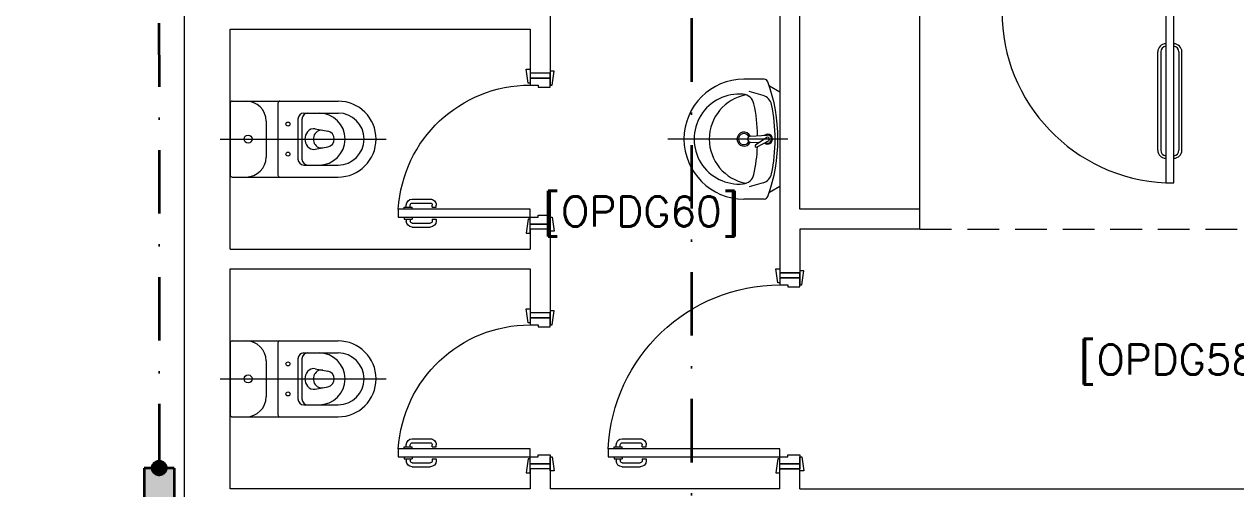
# Model space of a CAD drawing. Header units: inches. Extents: x -12418 to 242017, y -29325 to 19878.
# Drawn here: x 4428 to 10488, y 3883 to 6208 of the extents above; entities that cross this region are included whole.
import ezdxf

# ---------------------------------------------------------------- set-up
doc = ezdxf.new("R2010")
doc.units = ezdxf.units.IN
doc.header["$LTSCALE"] = 25
doc.header["$MEASUREMENT"] = 0
for name, pattern in [('00-Ground Floor$0$HIDDEN', [9.525, 6.35, -3.175]), ('DASHDOT', [25.4, 12.7, -6.35, 0, -6.35]), ('HIDDEN', [9.525, 6.35, -3.175])]:
    doc.linetypes.add(name, pattern=pattern)
doc.layers.get('0').update_dxf_attribs({"color": 8})
for name, color, linetype, lineweight in [('00-Ground Floor$0$72_EGR_BASE_TEXT', 252, 'Continuous', 5), ('00-Ground Floor$0$Proj', 251, 'Continuous', 5), ('00-Ground Floor$0$SANIT', 250, 'Continuous', 5), ('00-Ground Floor$0$Walls', 251, 'Continuous', 5), ('00-Ground Floor$0$Wooden Joinery', 251, 'Continuous', 5), ('E-LITE-CLNG-CNDT', 6, 'DASHDOT', 35), ('E-POWR-CLNG-CNDT', 6, 'DASHDOT', 35), ('E-POWR-FLOR-CNDT', 6, 'HIDDEN', 25), ('T-CABL-TRAY', 60, 'Continuous', 35)]:
    doc.layers.add(name, color=color, linetype=linetype, lineweight=lineweight)
doc.styles.add('00-Ground Floor$0$SIMPLEX', font='SIMPLEX.shx', dxfattribs={"height": 150})

# ---------------------------------------------------------------- blocks, each defined once
blk = doc.blocks.new('00-Ground Floor$0$A$C72370EFE')
at = {"layer": '00-Ground Floor$0$Wooden Joinery'}
for p, q in [((-0.01, -0.04), (-0.02, -0.04)), ((-0.01, -0.06), (-0.02, -0.06)), ((-0.01, -0.03), (-0.01, -0.07)), ((0, -0.03), (-0.01, -0.03)), ((0.04, -0.03), (0.05, -0.03)), ((0.05, -0.03), (0.05, -0.07)), ((0.05, -0.04), (0.06, -0.04)), ((0.05, -0.06), (0.06, -0.06)), ((-0.05, -0.07), (-0.05, -0.16)), ((-0.03, -0.07), (-0.03, -0.16)), ((0, -0.07), (-0.01, -0.07)), ((0.04, -0.07), (0.05, -0.07)), ((0.07, -0.07), (0.07, -0.16)), ((0.09, -0.07), (0.09, -0.16)), ((-0.01, -0.17), (-0.02, -0.17)), ((-0.01, -0.17), (-0.01, -0.19)), ((0.05, -0.17), (0.06, -0.17)), ((0.05, -0.17), (0.05, -0.19)), ((-0.01, -0.19), (-0.02, -0.19)), ((0.05, -0.19), (0.06, -0.19))]:
    blk.add_line(p, q, dxfattribs=at)
for centre, radius, start, end in [((-0.02, -0.07), 0.03, 90, 180), ((-0.02, -0.07), 0.01, 90, 180), ((0.06, -0.07), 0.03, 0, 90), ((0.06, -0.07), 0.01, 0, 90), ((-0.02, -0.16), 0.03, 180, 270), ((-0.02, -0.16), 0.01, 180, 270), ((0.06, -0.16), 0.01, 270, 0), ((0.06, -0.16), 0.03, 270, 0)]:
    blk.add_arc(centre, radius, start, end, dxfattribs=at)
blk = doc.blocks.new('00-Ground Floor$0$A$C5DAD61B4')
at = {"layer": '00-Ground Floor$0$Wooden Joinery'}
for points in [[(80, 959.1), (80, 969.1), (10, 979.1), (10, 959.1)], [(940, 959.1), (940, 969.1), (1010, 979.1), (1010, 959.1)], [(70, 859.1), (70, 849.1), (0, 839.1), (0, 859.1)], [(120, 859.1), (120, 0), (80, 0), (80, 859.1)], [(950, 859.1), (950, 849.1), (1020, 839.1), (1020, 859.1)]]:
    blk.add_lwpolyline(points, close=True, dxfattribs=at)
for points in [[(45, 859.1), (45, 959.1), (20, 959.1), (20, 859.1), (45, 859.1)], [(45, 859.1), (80, 859.1), (80, 899.1), (90, 899.1), (90, 959.1), (45, 959.1), (45, 859.1)], [(975, 859.1), (940, 859.1), (940, 899.1), (930, 899.1), (930, 959.1), (975, 959.1), (975, 859.1)], [(975, 859.1), (975, 959.1), (1000, 959.1), (1000, 859.1), (975, 859.1)]]:
    blk.add_lwpolyline(points, dxfattribs=at)
blk.add_arc((80, 859.1), 860, 272.66603, 0, dxfattribs=at)
at = {"layer": '00-Ground Floor$0$Wooden Joinery', "xscale": 999.9999999998854, "yscale": 999.9999999998854, "zscale": 999.9999999998854, "rotation": 180}
blk.add_blockref('00-Ground Floor$0$A$C72370EFE', (120, 0), dxfattribs=at)
blk = doc.blocks.new('00-Ground Floor$0$A$C268A7CF0')
at = {"layer": '00-Ground Floor$0$Wooden Joinery'}
for points in [[(80, 758.8), (80, 768.8), (10, 778.8), (10, 758.8)], [(740, 758.8), (740, 768.8), (810, 778.8), (810, 758.8)], [(70, 658.8), (70, 648.8), (0, 638.8), (0, 658.8)], [(120, 658.8), (120, 0), (80, 0), (80, 658.8)], [(750, 658.8), (750, 648.8), (820, 638.8), (820, 658.8)]]:
    blk.add_lwpolyline(points, close=True, dxfattribs=at)
for points in [[(45, 658.8), (45, 758.8), (20, 758.8), (20, 658.8), (45, 658.8)], [(45, 658.8), (80, 658.8), (80, 698.8), (90, 698.8), (90, 758.8), (45, 758.8), (45, 658.8)], [(775, 658.8), (740, 658.8), (740, 698.8), (730, 698.8), (730, 758.8), (775, 758.8), (775, 658.8)], [(775, 658.8), (775, 758.8), (800, 758.8), (800, 658.8), (775, 658.8)]]:
    blk.add_lwpolyline(points, dxfattribs=at)
blk.add_arc((80, 658.8), 660, 273.4748, 0, dxfattribs=at)
at = {"layer": '00-Ground Floor$0$Wooden Joinery', "xscale": 999.9999999998854, "yscale": 999.9999999998854, "zscale": 999.9999999998854, "rotation": 180}
blk.add_blockref('00-Ground Floor$0$A$C72370EFE', (120, 0), dxfattribs=at)
blk = doc.blocks.new('00-Ground Floor$0$WC manta')
at = {"layer": '00-Ground Floor$0$SANIT'}
for p, q in [((-0.12, 0.19), (0.41, 0.19)), ((-0.13, 0.18), (-0.13, -0.18)), ((0.109, 0.18), (0.109, -0.18)), ((0.239, 0.13), (0.41, 0.13)), ((0.05, 0.09), (0.05, -0.09)), ((0.209, 0.1), (0.209, -0.1)), ((0.229, 0.1), (0.229, -0.1)), ((-0.18, 0), (0.65, 0)), ((0.2955, 0.051), (0.3581, 0.0393)), ((0.2955, -0.051), (0.3581, -0.0393)), ((0.239, -0.13), (0.41, -0.13)), ((-0.12, -0.19), (0.41, -0.19))]:
    blk.add_line(p, q, dxfattribs=at)
for centre, radius in [((0.159, 0.0752), 0.01), ((-0.04, 0), 0.02), ((0.159, -0.0753), 0.01)]:
    blk.add_circle(centre, radius, dxfattribs=at)
for centre, radius, start, end in [((-0.12, 0.18), 0.01, 90, 180), ((-0.05, 0.09), 0.1, 0, 90), ((0.119, 0.18), 0.01, 90, 180), ((0.41, 0), 0.19, 270, 90), ((0.239, 0.1), 0.03, 90, 180), ((0.259, 0.1), 0.03, 90, 180), ((0.3147, 0), 0.13, 270, 90), ((0.41, 0), 0.13, 270, 90), ((0.3029, 0), 0.0588, 141.52497, 218.47503), ((0.2882, 0.0117), 0.04, 79.42885, 141.52497), ((0.3454, 0), 0.0588, 166.41759, 193.58241), ((0.3271, 0.0044), 0.04, 79.42885, 166.41759), ((0.3507, 0), 0.04, 280.57115, 79.42885), ((0.2882, -0.0117), 0.04, 218.47503, 280.57115), ((0.3271, -0.0044), 0.04, 193.58241, 280.57115), ((-0.05, -0.09), 0.1, 270, 0), ((0.239, -0.1), 0.03, 180, 270), ((0.259, -0.1), 0.03, 180, 270), ((-0.12, -0.18), 0.01, 180, 270), ((0.119, -0.18), 0.01, 180, 270)]:
    blk.add_arc(centre, radius, start, end, dxfattribs=at)
blk = doc.blocks.new('00-Ground Floor$0$lav-manta 60')
at = {"layer": '00-Ground Floor$0$SANIT'}
for p, q in [((-0.2658, -0.0529), (-0.2358, 0)), ((-0.2358, 0), (0.2358, 0)), ((0, 0.04), (0, -0.56)), ((0.2658, -0.0529), (0.2358, 0)), ((0.0389, -0.1142), (0.0087, -0.0575)), ((-0.3, -0.0789), (-0.3, -0.18)), ((-0.2185, -0.0841), (-0.2383, -0.1537)), ((-0.015, -0.1473), (-0.0199, -0.064)), ((0.0274, -0.121), (-0.0078, -0.0673)), ((0.015, -0.1473), (0.0174, -0.1057)), ((0.0191, -0.077), (0.0199, -0.064)), ((0.2185, -0.0841), (0.2383, -0.1537)), ((0.3, -0.0789), (0.3, -0.18))]:
    blk.add_line(p, q, dxfattribs=at)
for centre, radius, start, end in [((-0.28, -0.0789), 0.02, 109.82288, 180), ((0, -0.8557), 0.8457, 70.17712, 109.82288), ((-0.1608, -0.1006), 0.06, 101.80862, 164.07939), ((0, -0.8696), 0.8457, 78.19138, 101.80862), ((0, -0.0617), 0.025, 320.74745, 220.36799), ((0, -0.0617), 0.02, 353.26708, 186.68201), ((0, -0.0617), 0.00966, 25.41267, 215.95772), ((0.1608, -0.1006), 0.06, 15.92061, 78.19138), ((0.28, -0.0789), 0.02, 0, 70.17712), ((0, -0.9572), 0.8457, 91.15716, 102.08826), ((0, -0.9572), 0.8457, 88.54856, 88.84398), ((0.0332, -0.1176), 0.00666, 210.68519, 30.68519), ((0, -0.9572), 0.8457, 77.91174, 87.42745), ((0, -0.18), 0.3, 180, 0), ((-0.1645, -0.189), 0.06, 102.08826, 174.81422), ((0, -0.1282), 0.2252, 190.60973, 349.39027), ((0, -0.18), 0.035, 115.31059, 64.68941), ((0, -0.18), 0.0275, 117.14957, 62.85043), ((0, -0.1473), 0.015, 180, 0), ((0.1645, -0.189), 0.06, 5.18578, 77.91174), ((0, -0.2039), 0.2252, 174.81422, 5.18578)]:
    blk.add_arc(centre, radius, start, end, dxfattribs=at)
blk = doc.blocks.new('00-Ground Floor')
at = {"layer": '00-Ground Floor$0$Proj', "linetype": '00-Ground Floor$0$HIDDEN'}
blk.add_line((8907.9, 5182.6, 0), (12067.9, 5182.6, 0), dxfattribs=at)
at = {"layer": '00-Ground Floor$0$Walls'}
for p, q in [((8207.9, 8572.6, 0), (8207.9, 4962.6, 0)), ((5227.9, 8502.6, 0), (5227.9, 3292.6, 0)), ((7057.9, 6382.6, 0), (7057.9, 5962.6, 0)), ((8307.9, 5282.6, 0), (8307.9, 6272.6, 0)), ((5457.9, 5082.6, 0), (5457.9, 6182.6, 0)), ((5457.9, 6182.6, 0), (6957.9, 6182.6, 0)), ((6957.9, 6182.6, 0), (6957.9, 5962.6, 0)), ((7057.9, 5962.6, 0), (6957.9, 5962.6, 0)), ((8907.9, 5282.6, 0), (8307.9, 5282.6, 0)), ((8907.9, 5182.6, 0), (8907.9, 5282.6, 0)), ((6957.9, 5182.6, 0), (6957.9, 5082.6, 0)), ((7057.9, 5182.6, 0), (6957.9, 5182.6, 0)), ((7057.9, 5182.6, 0), (7057.9, 4762.6, 0)), ((8907.9, 5182.6, 0), (8307.9, 5182.6, 0)), ((8307.9, 5182.6, 0), (8307.9, 4962.6, 0)), ((5457.9, 5082.6, 0), (6957.9, 5082.6, 0)), ((5457.9, 3882.6, 0), (5457.9, 4982.6, 0)), ((5457.9, 4982.6, 0), (6957.9, 4982.6, 0)), ((6957.9, 4982.6, 0), (6957.9, 4762.6, 0)), ((8207.9, 4962.6, 0), (8307.9, 4962.6, 0)), ((7057.9, 4762.6, 0), (6957.9, 4762.6, 0)), ((7057.9, 3982.6, 0), (6957.9, 3982.6, 0)), ((6957.9, 3982.6, 0), (6957.9, 3882.6, 0)), ((7057.9, 3982.6, 0), (7057.9, 3882.6, 0)), ((8207.9, 3982.6, 0), (8307.9, 3982.6, 0)), ((8207.9, 3882.6, 0), (8207.9, 3982.6, 0)), ((8307.9, 3882.6, 0), (8307.9, 3982.6, 0)), ((6957.9, 3882.6, 0), (5457.9, 3882.6, 0)), ((8207.9, 3882.6, 0), (7057.9, 3882.6, 0)), ((8307.9, 3882.6, 0), (11347.9, 3882.6, 0))]:
    blk.add_line(p, q, dxfattribs=at)
at = {"layer": '00-Ground Floor$0$Wooden Joinery'}
for p, q in [((8907.9, 5282.6, 0), (8907.9, 6272.6, 0)), ((10097.6, 5576.8, 0), (10097.6, 6069.6, 0)), ((10112.5, 6069.6, 0), (10112.5, 5576.8, 0)), ((10203.3, 6069.6, 0), (10203.3, 5576.8, 0)), ((10218.2, 5576.8, 0), (10218.2, 6069.6, 0))]:
    blk.add_line(p, q, dxfattribs=at)
at = {"layer": '00-Ground Floor$0$Wooden Joinery', "elevation": 0}
blk.add_lwpolyline([(10137.9, 6272.6), (10137.9, 5413.5), (10177.9, 5413.5), (10177.9, 6272.6)], close=True, dxfattribs=at)
at = {"layer": '00-Ground Floor$0$Wooden Joinery'}
for centre, radius, start, end in [((10177.9, 6272.6, 0), 860, 180, 267.33397), ((10137.4, 6069.6, 0), 39.8, 89.99976, 179.99976), ((10140.4, 6069.6, 0), 27.9, 95.02541, 179.99976), ((10175.4, 6069.6, 0), 27.9, 0.00024, 84.83162), ((10178.4, 6069.6, 0), 39.8, 0.00024, 90.00024), ((10137.4, 5576.8, 0), 39.8, 179.99976, 269.99976), ((10140.4, 5576.8, 0), 27.9, 179.99976, 264.97459), ((10175.4, 5576.8, 0), 27.9, 275.16838, 0.00024), ((10178.4, 5576.8, 0), 39.8, 270.00024, 0.00024)]:
    blk.add_arc(centre, radius, start, end, dxfattribs=at)
at = {"layer": '00-Ground Floor$0$SANIT', "xscale": 1000.000000000223, "yscale": 1000.000000000223, "zscale": 1000.000000000223, "rotation": 270}
blk.add_blockref('00-Ground Floor$0$lav-manta 60', (8207.9, 5632.6, 0), dxfattribs=at)
at = {"layer": '00-Ground Floor$0$SANIT', "xscale": 999.9999999999995, "yscale": 999.9999999999995, "zscale": 999.9999999999995}
for p in [(5587.9, 5632.6, 0), (5587.9, 4432.6, 0)]:
    blk.add_blockref('00-Ground Floor$0$WC manta', p, dxfattribs=at)
at = {"layer": '00-Ground Floor$0$Wooden Joinery', "xscale": -1, "rotation": 270}
for name, p in [('00-Ground Floor$0$A$C268A7CF0', (6299.1, 5162.6, 0)), ('00-Ground Floor$0$A$C5DAD61B4', (7348.9, 3962.6, 0)), ('00-Ground Floor$0$A$C268A7CF0', (6299.1, 3962.6, 0))]:
    blk.add_blockref(name, p, dxfattribs=at)
at = {"layer": '00-Ground Floor$0$72_EGR_BASE_TEXT', "char_height": 150, "attachment_point": 2, "style": '00-Ground Floor$0$SIMPLEX'}
for s, insert in [('[OPDG60]', (7515.1, 5345.8, 0)), ('[OPDG58]', (10193.3, 4604, 0))]:
    blk.add_mtext(s, dxfattribs=dict(at, insert=insert))
blk = doc.blocks.new('*U58')
at = {"lineweight": 0}
h = blk.add_hatch(dxfattribs=at)
h.set_pattern_fill('HEX', color=253, scale=8, angle=180, style=0)
h.set_pattern_definition([(180, (-18380.734, -2e-10), (6e-13, -43.99409), [25.4, -50.8]), (300, (-18380.734, -2e-10), (38.1, 21.99705), [25.4, -50.8]), (240, (-18406.134, -2e-10), (38.1, -21.99705), [25.4, -50.8])])
h.paths.add_polyline_path([(-4933.9, 150), (-4933.9, 0), (0, 0), (0, 150)])
at = {"color": 0}
for p, q in [((0, 150), (-4933.9, 150)), ((-4933.9, 0), (-4933.9, 150)), ((0, 0), (0, 150)), ((0, 0), (-4933.9, 0))]:
    blk.add_line(p, q, dxfattribs=at)
blk = doc.blocks.new('A$C767e6835')
at = {"layer": 'T-CABL-TRAY', "linetype": 'Continuous', "rotation": 90}
blk.add_blockref('*U58', (-14921.6, 6833.9), dxfattribs=at)

msp = doc.modelspace()

# ---------------------------------------------------------------- hatches: boundary and pattern name
at = {"layer": 'E-POWR-CLNG-CNDT'}
h = msp.add_hatch(color=256, dxfattribs=at)
h.dxf.hatch_style = 1
h.paths.add_polyline_path([(5067.9, 3986.4, 1), (5137.9, 3986.4, 1)])

# ---------------------------------------------------------------- linework, layer by layer
at = {"layer": 'E-POWR-CLNG-CNDT', "elevation": 0}
msp.add_lwpolyline([(1049.6, 8602.6), (1437.5, 8214.7, 0.198912), (1490.5, 8192.7), (5026.2, 8192.7, -0.414089), (5101.2, 8117.7), (5102.9, 3986.4)], format="xyb", dxfattribs=at)
at = {"layer": 'E-POWR-CLNG-CNDT'}
msp.add_lwpolyline([(5916.9, 8322.6), (5916.9, 7657.5, 0.414214), (5991.9, 7582.5), (7691.3, 7582.5, -0.414214), (7766.3, 7507.5), (7766.3, -997.4)], format="xyb", dxfattribs=at)
msp.add_circle((5102.9, 3986.4, 0), 35, dxfattribs=at)

# ---------------------------------------------------------------- block references
at = {"layer": 'E-LITE-CLNG-CNDT'}
msp.add_blockref('00-Ground Floor', (0, 0), dxfattribs=at)
at = {"layer": 'E-POWR-FLOR-CNDT'}
msp.add_blockref('A$C767e6835', (20099.5, -2847.4, 0), dxfattribs=at)

doc.saveas('drawing.dxf')
